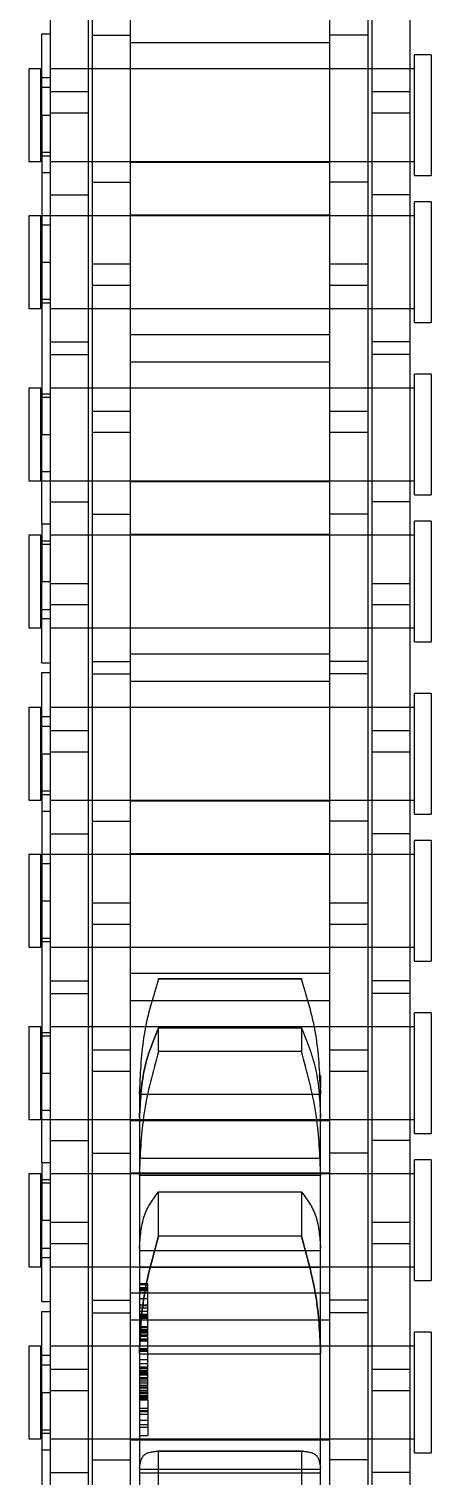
# Model space of a CAD drawing. Header units: metres. Extents: x 0 to 63075, y 0 to 44550.
# Drawn here: x 14127.4 to 14143.4, y 27206.4 to 27263.9 of the extents above; entities that cross this region are included whole.
import ezdxf

# ---------------------------------------------------------------- set-up
doc = ezdxf.new("R2010")
doc.units = ezdxf.units.M
doc.header["$LTSCALE"] = 75
doc.linetypes.add('HIDDEN2', pattern=[4.7625, 3.175, -1.5875])
doc.layers.add('SDM', color=7, linetype='Continuous')
doc.layers.add('ST1', color=7, linetype='HIDDEN2')

# ---------------------------------------------------------------- blocks, each defined once
blk = doc.blocks.new('A$Ca53c419a')
at = {"layer": 'ST1'}
for p, q in [((810.922, 469), (807.232, 469)), ((807.232, 469), (807.232, 468.526)), ((810.922, 468.526), (810.922, 469)), ((817.774, 469), (814.084, 469)), ((814.084, 469), (814.084, 468.526)), ((817.774, 468.526), (817.774, 469)), ((823.622, 469), (819.932, 469)), ((819.932, 469), (819.932, 468.526)), ((823.622, 468.526), (823.622, 469)), ((830.474, 469), (826.784, 469)), ((826.784, 469), (826.784, 468.526)), ((830.474, 468.526), (830.474, 469)), ((836.322, 469), (832.632, 469)), ((832.632, 469), (832.632, 468.526)), ((836.322, 468.526), (836.322, 469)), ((843.174, 469), (839.484, 469)), ((839.484, 469), (839.484, 468.526)), ((843.174, 468.526), (843.174, 469)), ((849.022, 469), (845.332, 469)), ((845.332, 469), (845.332, 468.526)), ((849.022, 468.526), (849.022, 469)), ((855.874, 469), (852.184, 469)), ((852.184, 469), (852.184, 468.526)), ((855.874, 468.526), (855.874, 469)), ((861.722, 469), (858.032, 469)), ((858.032, 469), (858.032, 468.526)), ((861.722, 468.526), (861.722, 469)), ((809.077, 468.489), (796.377, 468.489)), ((806.781, 468.157), (806.781, 468.489)), ((807.232, 468.526), (810.922, 468.526)), ((807.458, 468.489), (807.458, 468.157)), ((807.601, 468.526), (807.601, 468.157)), ((809.077, 468.489), (809.077, 468.157)), ((809.077, 468.489), (812.308, 468.489)), ((810.184, 468.489), (810.184, 468.157)), ((810.553, 468.157), (810.553, 468.526)), ((812.308, 468.489), (812.308, 468.157)), ((812.698, 468.489), (812.698, 468.157)), ((812.698, 468.489), (815.929, 468.489)), ((814.084, 468.526), (817.774, 468.526)), ((814.453, 468.526), (814.453, 468.157)), ((814.822, 468.489), (814.822, 468.157)), ((815.929, 468.489), (815.929, 468.157)), ((818.225, 468.489), (815.929, 468.489)), ((817.405, 468.157), (817.405, 468.526)), ((817.548, 468.489), (817.548, 468.157)), ((818.225, 468.489), (821.777, 468.489)), ((818.225, 468.489), (818.225, 468.157)), ((819.932, 468.526), (823.622, 468.526)), ((819.932, 468.489), (819.932, 466.637)), ((820.301, 468.526), (820.301, 468.157)), ((821.777, 468.489), (821.777, 468.157)), ((834.477, 468.489), (821.777, 468.489)), ((823.253, 468.157), (823.253, 468.526)), ((823.396, 468.489), (823.396, 468.157)), ((826.784, 468.526), (830.474, 468.526)), ((827.01, 468.489), (827.01, 468.157)), ((827.153, 468.526), (827.153, 468.157)), ((828.629, 468.489), (828.629, 468.157)), ((830.105, 468.157), (830.105, 468.526)), ((830.474, 466.637), (830.474, 468.489)), ((832.181, 468.157), (832.181, 468.489)), ((832.632, 468.526), (836.322, 468.526)), ((832.858, 468.489), (832.858, 468.157)), ((833.001, 468.526), (833.001, 468.157)), ((834.477, 468.489), (834.477, 468.157)), ((834.477, 468.489), (837.708, 468.489)), ((835.584, 468.489), (835.584, 468.157)), ((835.953, 468.157), (835.953, 468.526)), ((837.708, 468.489), (837.708, 468.157)), ((838.098, 468.489), (838.098, 468.157)), ((838.098, 468.489), (841.329, 468.489)), ((839.484, 468.526), (843.174, 468.526)), ((839.853, 468.526), (839.853, 468.157)), ((840.222, 468.489), (840.222, 468.157)), ((841.329, 468.489), (841.329, 468.157)), ((843.625, 468.489), (841.329, 468.489)), ((842.805, 468.157), (842.805, 468.526)), ((842.948, 468.489), (842.948, 468.157)), ((843.625, 468.489), (847.177, 468.489)), ((843.625, 468.489), (843.625, 468.157)), ((845.332, 468.526), (849.022, 468.526)), ((845.332, 468.489), (845.332, 466.637)), ((845.701, 468.526), (845.701, 468.157)), ((847.177, 468.489), (847.177, 468.157)), ((859.877, 468.489), (847.177, 468.489)), ((848.653, 468.157), (848.653, 468.526)), ((848.796, 468.489), (848.796, 468.157)), ((852.184, 468.526), (855.874, 468.526)), ((852.41, 468.489), (852.41, 468.157)), ((852.553, 468.526), (852.553, 468.157)), ((854.029, 468.489), (854.029, 468.157)), ((855.505, 468.157), (855.505, 468.526)), ((855.874, 466.637), (855.874, 468.489)), ((857.581, 468.157), (857.581, 468.489)), ((858.032, 468.526), (861.722, 468.526)), ((858.258, 468.489), (858.258, 468.157)), ((858.401, 468.526), (858.401, 468.157)), ((859.877, 468.489), (859.877, 468.157)), ((859.877, 468.489), (863.108, 468.489)), ((860.984, 468.489), (860.984, 468.157)), ((861.353, 468.157), (861.353, 468.526)), ((863.108, 468.489), (863.108, 468.157)), ((805.902, 468.157), (799.552, 468.157)), ((805.902, 468.157), (805.902, 466.637)), ((814.997, 468.157), (805.902, 468.157)), ((807.232, 468.157), (807.232, 466.637)), ((807.232, 468.157), (807.232, 453.659)), ((809.149, 466.637), (809.149, 468.157)), ((810.009, 468.157), (810.009, 466.637)), ((810.922, 466.637), (810.922, 468.157)), ((810.922, 453.659), (810.922, 468.157)), ((814.084, 468.157), (814.084, 466.637)), ((814.084, 468.157), (814.084, 453.659)), ((815.857, 468.157), (814.997, 468.157)), ((814.997, 466.637), (814.997, 468.157)), ((824.952, 468.157), (815.857, 468.157)), ((815.857, 468.157), (815.857, 466.637)), ((817.774, 466.637), (817.774, 468.157)), ((817.774, 453.659), (817.774, 468.157)), ((819.104, 468.157), (819.104, 466.637)), ((819.932, 468.157), (819.932, 453.659)), ((823.622, 466.637), (823.622, 468.157)), ((823.622, 453.659), (823.622, 468.157)), ((824.952, 468.157), (824.952, 466.637)), ((831.302, 468.157), (824.952, 468.157)), ((825.454, 468.157), (825.454, 466.637)), ((826.784, 468.157), (826.784, 466.637)), ((826.784, 468.157), (826.784, 453.659)), ((830.474, 453.659), (830.474, 468.157)), ((831.302, 468.157), (831.302, 466.637)), ((840.397, 468.157), (831.302, 468.157)), ((832.632, 468.157), (832.632, 466.637)), ((832.632, 468.157), (832.632, 453.659)), ((834.549, 466.637), (834.549, 468.157)), ((835.409, 468.157), (835.409, 466.637)), ((836.322, 466.637), (836.322, 468.157)), ((836.322, 453.659), (836.322, 468.157)), ((839.484, 468.157), (839.484, 466.637)), ((839.484, 468.157), (839.484, 453.659)), ((841.257, 468.157), (840.397, 468.157)), ((840.397, 466.637), (840.397, 468.157)), ((850.352, 468.157), (841.257, 468.157)), ((841.257, 468.157), (841.257, 466.637)), ((843.174, 466.637), (843.174, 468.157)), ((843.174, 453.659), (843.174, 468.157)), ((844.504, 468.157), (844.504, 466.637)), ((845.332, 468.157), (845.332, 453.659)), ((849.022, 466.637), (849.022, 468.157)), ((849.022, 453.659), (849.022, 468.157)), ((850.352, 468.157), (850.352, 466.637)), ((856.702, 468.157), (850.352, 468.157)), ((850.854, 468.157), (850.854, 466.637)), ((852.184, 468.157), (852.184, 466.637)), ((852.184, 468.157), (852.184, 453.659)), ((855.874, 453.659), (855.874, 468.157)), ((856.702, 468.157), (856.702, 466.637)), ((865.797, 468.157), (856.702, 468.157)), ((858.032, 468.157), (858.032, 466.637)), ((858.032, 468.157), (858.032, 453.659)), ((859.949, 466.637), (859.949, 468.157)), ((860.809, 468.157), (860.809, 466.637)), ((861.722, 466.637), (861.722, 468.157)), ((861.722, 453.659), (861.722, 468.157)), ((805.902, 466.637), (799.552, 466.637)), ((812.252, 466.485), (803.157, 466.485)), ((814.997, 466.637), (805.902, 466.637)), ((806.404, 466.485), (806.404, 464.965)), ((807.232, 466.485), (807.232, 464.965)), ((810.922, 464.965), (810.922, 466.485)), ((812.252, 466.485), (812.252, 464.965)), ((818.602, 466.485), (812.252, 466.485)), ((812.754, 466.485), (812.754, 464.965)), ((814.084, 466.485), (814.084, 464.965)), ((815.857, 466.637), (814.997, 466.637)), ((824.952, 466.637), (815.857, 466.637)), ((817.774, 464.965), (817.774, 466.485)), ((818.602, 466.485), (818.602, 464.965)), ((827.697, 466.485), (818.602, 466.485)), ((819.932, 466.485), (819.932, 464.965)), ((821.849, 464.965), (821.849, 466.485)), ((822.709, 466.485), (822.709, 464.965)), ((823.622, 464.965), (823.622, 466.485)), ((831.302, 466.637), (824.952, 466.637)), ((826.784, 466.485), (826.784, 464.965)), ((828.557, 466.485), (827.697, 466.485)), ((827.697, 464.965), (827.697, 466.485)), ((837.652, 466.485), (828.557, 466.485)), ((828.557, 466.485), (828.557, 464.965)), ((830.474, 464.965), (830.474, 466.485)), ((840.397, 466.637), (831.302, 466.637)), ((831.804, 466.485), (831.804, 464.965)), ((832.632, 466.485), (832.632, 464.965)), ((836.322, 464.965), (836.322, 466.485)), ((837.652, 466.485), (837.652, 464.965)), ((844.002, 466.485), (837.652, 466.485)), ((838.154, 466.485), (838.154, 464.965)), ((839.484, 466.485), (839.484, 464.965)), ((841.257, 466.637), (840.397, 466.637)), ((850.352, 466.637), (841.257, 466.637)), ((843.174, 464.965), (843.174, 466.485)), ((844.002, 466.485), (844.002, 464.965)), ((853.097, 466.485), (844.002, 466.485)), ((845.332, 466.485), (845.332, 464.965)), ((847.249, 464.965), (847.249, 466.485)), ((848.109, 466.485), (848.109, 464.965)), ((849.022, 464.965), (849.022, 466.485)), ((856.702, 466.637), (850.352, 466.637)), ((852.184, 466.485), (852.184, 464.965)), ((853.957, 466.485), (853.097, 466.485)), ((853.097, 464.965), (853.097, 466.485)), ((863.052, 466.485), (853.957, 466.485)), ((853.957, 466.485), (853.957, 464.965)), ((855.874, 464.965), (855.874, 466.485)), ((865.797, 466.637), (856.702, 466.637)), ((857.204, 466.485), (857.204, 464.965)), ((858.032, 466.485), (858.032, 464.965)), ((861.722, 464.965), (861.722, 466.485)), ((863.052, 466.485), (863.052, 464.965)), ((869.402, 466.485), (863.052, 466.485)), ((812.252, 464.965), (803.157, 464.965)), ((807.189, 457.035), (807.189, 464.965)), ((807.232, 464.965), (807.232, 457.035)), ((810.922, 457.035), (810.922, 464.965)), ((811.969, 464.965), (811.969, 457.035)), ((818.602, 464.965), (812.252, 464.965)), ((813.037, 457.035), (813.037, 464.965)), ((814.084, 464.965), (814.084, 457.035)), ((817.774, 457.035), (817.774, 464.965)), ((817.817, 464.965), (817.817, 457.035)), ((827.697, 464.965), (818.602, 464.965)), ((819.889, 457.035), (819.889, 464.965)), ((819.932, 464.965), (819.932, 457.035)), ((823.622, 457.035), (823.622, 464.965)), ((824.669, 464.965), (824.669, 457.035)), ((825.737, 457.035), (825.737, 464.965)), ((826.784, 464.965), (826.784, 457.035)), ((828.557, 464.965), (827.697, 464.965)), ((837.652, 464.965), (828.557, 464.965)), ((830.474, 457.035), (830.474, 464.965)), ((830.517, 464.965), (830.517, 457.035)), ((832.589, 457.035), (832.589, 464.965)), ((832.632, 464.965), (832.632, 457.035)), ((836.322, 457.035), (836.322, 464.965)), ((837.369, 464.965), (837.369, 457.035)), ((844.002, 464.965), (837.652, 464.965)), ((838.437, 457.035), (838.437, 464.965)), ((839.484, 464.965), (839.484, 457.035)), ((843.174, 457.035), (843.174, 464.965)), ((843.217, 464.965), (843.217, 457.035)), ((853.097, 464.965), (844.002, 464.965)), ((845.289, 457.035), (845.289, 464.965)), ((845.332, 464.965), (845.332, 457.035)), ((849.022, 457.035), (849.022, 464.965)), ((850.069, 464.965), (850.069, 457.035)), ((851.137, 457.035), (851.137, 464.965)), ((852.184, 464.965), (852.184, 457.035)), ((853.957, 464.965), (853.097, 464.965)), ((863.052, 464.965), (853.957, 464.965)), ((855.874, 457.035), (855.874, 464.965)), ((855.917, 464.965), (855.917, 457.035)), ((857.989, 457.035), (857.989, 464.965)), ((858.032, 464.965), (858.032, 457.035)), ((861.722, 457.035), (861.722, 464.965)), ((862.769, 464.965), (862.769, 457.035)), ((869.402, 464.965), (863.052, 464.965)), ((806.077, 464.605), (800.595, 464.605)), ((805.888, 464.605), (805.888, 457.395)), ((806.038, 464.605), (806.038, 457.395)), ((810.622, 464.605), (806.077, 464.605)), ((807.364, 464.605), (807.364, 464.27)), ((807.698, 464.605), (807.698, 464.27)), ((807.801, 464.27), (807.801, 464.605)), ((807.972, 464.27), (807.972, 464.605)), ((808.203, 464.27), (808.203, 464.605)), ((808.307, 464.27), (808.307, 464.605)), ((808.356, 464.27), (808.356, 464.605)), ((808.447, 464.27), (808.447, 464.605)), ((808.77, 464.27), (808.77, 464.605)), ((808.829, 464.605), (808.829, 464.27)), ((808.83, 464.27), (808.83, 464.605)), ((808.881, 464.27), (808.881, 464.605)), ((808.893, 464.27), (808.893, 464.605)), ((808.894, 464.27), (808.894, 464.605)), ((808.952, 464.27), (808.952, 464.605)), ((809.028, 464.27), (809.028, 464.605)), ((809.037, 464.27), (809.037, 464.605)), ((809.067, 464.27), (809.067, 464.605)), ((809.142, 464.605), (809.142, 464.27)), ((809.145, 464.27), (809.145, 464.605)), ((809.153, 464.27), (809.153, 464.605)), ((809.165, 464.27), (809.165, 464.605)), ((809.259, 464.27), (809.259, 464.605)), ((809.278, 464.27), (809.278, 464.605)), ((809.286, 464.27), (809.286, 464.605)), ((809.355, 464.27), (809.355, 464.605)), ((809.448, 464.27), (809.448, 464.605)), ((809.532, 464.27), (809.532, 464.605)), ((809.611, 464.27), (809.611, 464.605)), ((809.66, 464.27), (809.66, 464.605)), ((809.764, 464.27), (809.764, 464.605)), ((809.796, 464.27), (809.796, 464.605)), ((809.798, 464.27), (809.798, 464.605)), ((809.832, 464.27), (809.832, 464.605)), ((809.87, 464.27), (809.87, 464.605)), ((809.905, 464.27), (809.905, 464.605)), ((809.908, 464.27), (809.908, 464.605)), ((809.934, 464.27), (809.934, 464.605)), ((809.937, 464.27), (809.937, 464.605)), ((810.025, 464.27), (810.025, 464.605)), ((810.039, 464.27), (810.039, 464.605)), ((810.056, 464.27), (810.056, 464.605)), ((810.074, 464.27), (810.074, 464.605)), ((810.083, 464.27), (810.083, 464.605)), ((810.216, 464.27), (810.216, 464.605)), ((810.376, 464.27), (810.376, 464.605)), ((810.622, 464.605), (810.622, 457.395)), ((810.737, 464.605), (810.622, 464.605)), ((810.622, 464.605), (810.737, 464.605)), ((810.71, 464.27), (810.71, 464.605)), ((814.806, 464.605), (810.737, 464.605)), ((810.759, 464.27), (810.759, 464.605)), ((810.82, 464.27), (810.82, 464.605)), ((811.119, 464.27), (811.119, 464.605)), ((811.16, 464.27), (811.16, 464.605)), ((811.181, 464.27), (811.181, 464.605)), ((811.2, 464.27), (811.2, 464.605)), ((811.309, 464.27), (811.309, 464.605)), ((811.355, 464.27), (811.355, 464.605)), ((811.435, 464.27), (811.435, 464.605)), ((811.49, 464.27), (811.49, 464.605)), ((811.544, 464.27), (811.544, 464.605)), ((811.562, 464.27), (811.562, 464.605)), ((811.583, 464.27), (811.583, 464.605)), ((811.59, 464.27), (811.59, 464.605)), ((811.662, 464.27), (811.662, 464.605)), ((811.686, 464.27), (811.686, 464.605)), ((812.021, 464.27), (812.021, 464.605)), ((812.047, 464.27), (812.047, 464.605)), ((812.094, 464.27), (812.094, 464.605)), ((812.131, 464.27), (812.131, 464.605)), ((812.179, 464.27), (812.179, 464.605)), ((812.301, 464.27), (812.301, 464.605)), ((812.437, 464.27), (812.437, 464.605)), ((812.533, 464.27), (812.533, 464.605)), ((812.554, 464.27), (812.554, 464.605)), ((812.804, 464.27), (812.804, 464.605)), ((813.038, 464.27), (813.038, 464.605)), ((813.128, 464.27), (813.128, 464.605)), ((813.164, 464.27), (813.164, 464.605)), ((813.207, 464.27), (813.207, 464.605)), ((813.244, 464.27), (813.244, 464.605)), ((813.362, 464.27), (813.362, 464.605)), ((813.371, 464.27), (813.371, 464.605)), ((813.392, 464.27), (813.392, 464.605)), ((813.407, 464.27), (813.407, 464.605)), ((814.058, 464.605), (814.058, 457.395)), ((814.727, 464.605), (814.727, 457.395)), ((817.719, 464.605), (814.806, 464.605)), ((817.719, 464.605), (817.719, 457.395)), ((817.848, 464.605), (817.719, 464.605)), ((817.719, 464.605), (817.848, 464.605)), ((820.013, 464.605), (817.848, 464.605)), ((818.405, 464.605), (818.405, 457.395)), ((819.904, 464.605), (819.904, 457.395)), ((820.943, 464.605), (820.013, 464.605)), ((820.943, 464.605), (820.943, 457.395)), ((821.069, 464.605), (820.943, 464.605)), ((820.943, 464.605), (821.069, 464.605)), ((821.21, 464.605), (821.069, 464.605)), ((804.373, 463.843), (806.749, 463.843)), ((806.749, 463.843), (806.749, 458.157)), ((806.751, 458.1), (806.751, 463.9)), ((808.203, 464.27), (807.364, 464.27)), ((808.356, 464.27), (808.203, 464.27)), ((808.77, 464.27), (808.356, 464.27)), ((808.77, 464.27), (811.2, 464.27)), ((811.2, 464.27), (811.59, 464.27)), ((811.59, 464.27), (812.437, 464.27)), ((812.437, 464.27), (812.719, 464.27)), ((812.719, 464.27), (812.804, 464.27)), ((812.804, 464.27), (813.128, 464.27)), ((813.128, 464.27), (813.164, 464.27)), ((813.164, 464.27), (813.371, 464.27)), ((813.371, 464.27), (813.407, 464.27)), ((815.299, 458.157), (815.299, 463.843)), ((815.299, 463.843), (817.062, 463.843)), ((817.062, 463.843), (817.062, 458.157)), ((822.643, 463.843), (823.581, 463.843)), ((822.643, 458.157), (822.643, 463.843)), ((823.581, 463.843), (823.581, 458.157)), ((825.519, 463.843), (825.543, 463.843)), ((825.519, 458.157), (825.519, 463.843)), ((825.543, 463.843), (825.543, 458.157)), ((806.749, 458.157), (804.373, 458.157)), ((817.062, 458.157), (815.299, 458.157)), ((823.581, 458.157), (822.643, 458.157)), ((825.543, 458.157), (825.519, 458.157)), ((800.595, 457.395), (806.077, 457.395)), ((812.252, 457.035), (803.157, 457.035)), ((806.077, 457.395), (810.622, 457.395)), ((806.404, 455.515), (806.404, 457.035)), ((807.232, 457.035), (807.232, 455.515)), ((810.622, 457.395), (810.737, 457.395)), ((810.737, 457.395), (810.622, 457.395)), ((810.737, 457.395), (814.806, 457.395)), ((810.922, 455.515), (810.922, 457.035)), ((812.252, 455.515), (812.252, 457.035)), ((818.602, 457.035), (812.252, 457.035)), ((812.754, 455.515), (812.754, 457.035)), ((814.084, 457.035), (814.084, 455.515)), ((814.806, 457.395), (817.719, 457.395)), ((817.719, 457.395), (817.848, 457.395)), ((817.848, 457.395), (817.719, 457.395)), ((817.774, 455.515), (817.774, 457.035)), ((817.848, 457.395), (820.013, 457.395)), ((818.602, 455.515), (818.602, 457.035)), ((827.697, 457.035), (818.602, 457.035)), ((819.932, 457.035), (819.932, 455.515)), ((820.013, 457.395), (820.943, 457.395)), ((820.943, 457.395), (821.069, 457.395)), ((821.069, 457.395), (820.943, 457.395)), ((821.684, 457.447), (821.069, 457.395)), ((821.069, 457.395), (821.21, 457.395)), ((821.69, 457.404), (821.21, 457.395)), ((821.849, 455.515), (821.849, 457.035)), ((822.709, 457.035), (822.709, 455.515)), ((823.622, 455.515), (823.622, 457.035)), ((826.784, 457.035), (826.784, 455.515)), ((828.557, 457.035), (827.697, 457.035)), ((827.697, 455.515), (827.697, 457.035)), ((837.652, 457.035), (828.557, 457.035)), ((828.557, 457.035), (828.557, 455.515)), ((830.474, 455.515), (830.474, 457.035)), ((831.804, 455.515), (831.804, 457.035)), ((832.632, 457.035), (832.632, 455.515)), ((836.322, 455.515), (836.322, 457.035)), ((837.652, 455.515), (837.652, 457.035)), ((844.002, 457.035), (837.652, 457.035)), ((838.154, 455.515), (838.154, 457.035)), ((839.484, 457.035), (839.484, 455.515)), ((843.174, 455.515), (843.174, 457.035)), ((844.002, 455.515), (844.002, 457.035)), ((853.097, 457.035), (844.002, 457.035)), ((845.332, 457.035), (845.332, 455.515)), ((847.249, 455.515), (847.249, 457.035)), ((848.109, 457.035), (848.109, 455.515)), ((849.022, 455.515), (849.022, 457.035)), ((852.184, 457.035), (852.184, 455.515)), ((853.957, 457.035), (853.097, 457.035)), ((853.097, 455.515), (853.097, 457.035)), ((863.052, 457.035), (853.957, 457.035)), ((853.957, 457.035), (853.957, 455.515)), ((855.874, 455.515), (855.874, 457.035)), ((857.204, 455.515), (857.204, 457.035)), ((858.032, 457.035), (858.032, 455.515)), ((861.722, 455.515), (861.722, 457.035)), ((863.052, 455.515), (863.052, 457.035)), ((869.402, 457.035), (863.052, 457.035)), ((805.902, 455.363), (799.552, 455.363)), ((812.252, 455.515), (803.157, 455.515)), ((805.902, 453.843), (805.902, 455.363)), ((814.997, 455.363), (805.902, 455.363)), ((807.232, 455.363), (807.232, 453.843)), ((809.149, 453.843), (809.149, 455.363)), ((810.009, 455.363), (810.009, 453.843)), ((810.922, 453.843), (810.922, 455.363)), ((818.602, 455.515), (812.252, 455.515)), ((814.084, 455.363), (814.084, 453.843)), ((815.857, 455.363), (814.997, 455.363)), ((814.997, 453.843), (814.997, 455.363)), ((824.952, 455.363), (815.857, 455.363)), ((815.857, 455.363), (815.857, 453.843)), ((817.774, 453.843), (817.774, 455.363)), ((827.697, 455.515), (818.602, 455.515)), ((819.104, 453.843), (819.104, 455.363)), ((819.932, 455.363), (819.932, 453.843)), ((823.622, 453.843), (823.622, 455.363)), ((824.952, 453.843), (824.952, 455.363)), ((831.302, 455.363), (824.952, 455.363)), ((825.454, 453.843), (825.454, 455.363)), ((826.784, 455.363), (826.784, 453.843)), ((828.557, 455.515), (827.697, 455.515)), ((837.652, 455.515), (828.557, 455.515)), ((830.474, 453.843), (830.474, 455.363)), ((831.302, 453.843), (831.302, 455.363)), ((840.397, 455.363), (831.302, 455.363)), ((832.632, 455.363), (832.632, 453.843)), ((834.549, 453.843), (834.549, 455.363)), ((835.409, 455.363), (835.409, 453.843)), ((836.322, 453.843), (836.322, 455.363)), ((844.002, 455.515), (837.652, 455.515)), ((839.484, 455.363), (839.484, 453.843)), ((841.257, 455.363), (840.397, 455.363)), ((840.397, 453.843), (840.397, 455.363)), ((850.352, 455.363), (841.257, 455.363)), ((841.257, 455.363), (841.257, 453.843)), ((843.174, 453.843), (843.174, 455.363)), ((853.097, 455.515), (844.002, 455.515)), ((844.504, 453.843), (844.504, 455.363)), ((845.332, 455.363), (845.332, 453.843)), ((849.022, 453.843), (849.022, 455.363)), ((850.352, 453.843), (850.352, 455.363)), ((856.702, 455.363), (850.352, 455.363)), ((850.854, 453.843), (850.854, 455.363)), ((852.184, 455.363), (852.184, 453.843)), ((853.957, 455.515), (853.097, 455.515)), ((863.052, 455.515), (853.957, 455.515)), ((855.874, 453.843), (855.874, 455.363)), ((856.702, 453.843), (856.702, 455.363)), ((865.797, 455.363), (856.702, 455.363)), ((858.032, 455.363), (858.032, 453.843)), ((859.949, 453.843), (859.949, 455.363)), ((860.809, 455.363), (860.809, 453.843)), ((861.722, 453.843), (861.722, 455.363)), ((869.402, 455.515), (863.052, 455.515)), ((805.902, 453.843), (799.552, 453.843)), ((814.997, 453.843), (805.902, 453.843)), ((806.678, 453.659), (811.475, 453.659)), ((806.678, 453.659), (806.678, 453)), ((811.475, 453), (811.475, 453.659)), ((813.53, 453.659), (818.327, 453.659)), ((813.53, 453.659), (813.53, 453)), ((815.857, 453.843), (814.997, 453.843)), ((824.952, 453.843), (815.857, 453.843)), ((818.327, 453), (818.327, 453.659)), ((819.378, 453.659), (824.175, 453.659)), ((819.378, 453.659), (819.378, 453)), ((824.175, 453), (824.175, 453.659)), ((831.302, 453.843), (824.952, 453.843)), ((826.23, 453.659), (831.027, 453.659)), ((826.23, 453.659), (826.23, 453)), ((831.027, 453), (831.027, 453.659)), ((840.397, 453.843), (831.302, 453.843)), ((832.078, 453.659), (836.875, 453.659)), ((832.078, 453.659), (832.078, 453)), ((836.875, 453), (836.875, 453.659)), ((838.93, 453.659), (843.727, 453.659)), ((838.93, 453.659), (838.93, 453)), ((841.257, 453.843), (840.397, 453.843)), ((850.352, 453.843), (841.257, 453.843)), ((843.727, 453), (843.727, 453.659)), ((844.778, 453.659), (849.575, 453.659)), ((844.778, 453.659), (844.778, 453)), ((849.575, 453), (849.575, 453.659)), ((856.702, 453.843), (850.352, 453.843)), ((851.63, 453.659), (856.427, 453.659)), ((851.63, 453.659), (851.63, 453)), ((856.427, 453), (856.427, 453.659)), ((865.797, 453.843), (856.702, 453.843)), ((857.478, 453.659), (862.275, 453.659)), ((857.478, 453.659), (857.478, 453)), ((862.275, 453), (862.275, 453.659)), ((811.475, 453), (806.678, 453)), ((818.327, 453), (813.53, 453)), ((824.175, 453), (819.378, 453)), ((831.027, 453), (826.23, 453)), ((836.875, 453), (832.078, 453)), ((843.727, 453), (838.93, 453)), ((849.575, 453), (844.778, 453)), ((856.427, 453), (851.63, 453)), ((862.275, 453), (857.478, 453))]:
    blk.add_line(p, q, dxfattribs=at)
for points, knots in [([(806.077, 464.605), (806.278, 464.57), (806.694, 464.496), (806.73, 464.065), (806.749, 463.843)], [0, 0, 0, 0, 0.484735, 1, 1, 1, 1]), ([(815.299, 463.843), (814.499, 464.065), (812.947, 464.496), (811.458, 464.57), (810.737, 464.605)], [0, 0, 0, 0, 0.515264, 1, 1, 1, 1]), ([(810.737, 464.605), (811.458, 464.57), (812.947, 464.496), (814.499, 464.065), (815.299, 463.843)], [0, 0, 0, 0, 0.484736, 1, 1, 1, 1]), ([(814.806, 464.605), (815.258, 464.57), (816.191, 464.496), (816.766, 464.065), (817.062, 463.843)], [0, 0, 0, 0, 0.484737, 1, 1, 1, 1]), ([(822.643, 463.843), (821.836, 464.065), (820.272, 464.496), (818.639, 464.57), (817.848, 464.605)], [0, 0, 0, 0, 0.515256, 1, 1, 1, 1]), ([(820.013, 464.605), (820.661, 464.57), (821.998, 464.496), (823.043, 464.065), (823.581, 463.843)], [0, 0, 0, 0, 0.484736, 1, 1, 1, 1]), ([(823.581, 463.843), (823.043, 464.065), (821.998, 464.496), (820.661, 464.57), (820.013, 464.605)], [0, 0, 0, 0, 0.515264, 1, 1, 1, 1]), ([(825.519, 463.843), (824.804, 464.065), (823.415, 464.496), (821.835, 464.57), (821.069, 464.605)], [0, 0, 0, 0, 0.515254, 1, 1, 1, 1]), ([(806.749, 458.157), (806.73, 457.935), (806.694, 457.504), (806.278, 457.43), (806.077, 457.395)], [0, 0, 0, 0, 0.51526, 1, 1, 1, 1]), ([(810.737, 457.395), (811.458, 457.43), (812.947, 457.504), (814.499, 457.935), (815.299, 458.157)], [0, 0, 0, 0, 0.484736, 1, 1, 1, 1]), ([(815.299, 458.157), (814.499, 457.935), (812.947, 457.504), (811.458, 457.43), (810.737, 457.395)], [0, 0, 0, 0, 0.515264, 1, 1, 1, 1]), ([(817.062, 458.157), (816.766, 457.935), (816.191, 457.504), (815.258, 457.43), (814.806, 457.395)], [0, 0, 0, 0, 0.5152633, 1, 1, 1, 1]), ([(817.848, 457.395), (818.639, 457.43), (820.272, 457.504), (821.836, 457.935), (822.643, 458.157)], [0, 0, 0, 0, 0.484722, 1, 1, 1, 1]), ([(823.581, 458.157), (823.043, 457.935), (821.998, 457.504), (820.661, 457.43), (820.013, 457.395)], [0, 0, 0, 0, 0.515264, 1, 1, 1, 1]), ([(821.069, 457.395), (821.835, 457.43), (823.415, 457.504), (824.804, 457.935), (825.519, 458.157)], [0, 0, 0, 0, 0.4847248, 1, 1, 1, 1])]:
    blk.add_open_spline(points, degree=3, knots=knots, dxfattribs=at)

msp = doc.modelspace()

# ---------------------------------------------------------------- block references
at = {"layer": 'SDM', "rotation": 90}
msp.add_blockref('A$Ca53c419a', (14596.359, 26400.599), dxfattribs=at)

doc.saveas('drawing.dxf')
